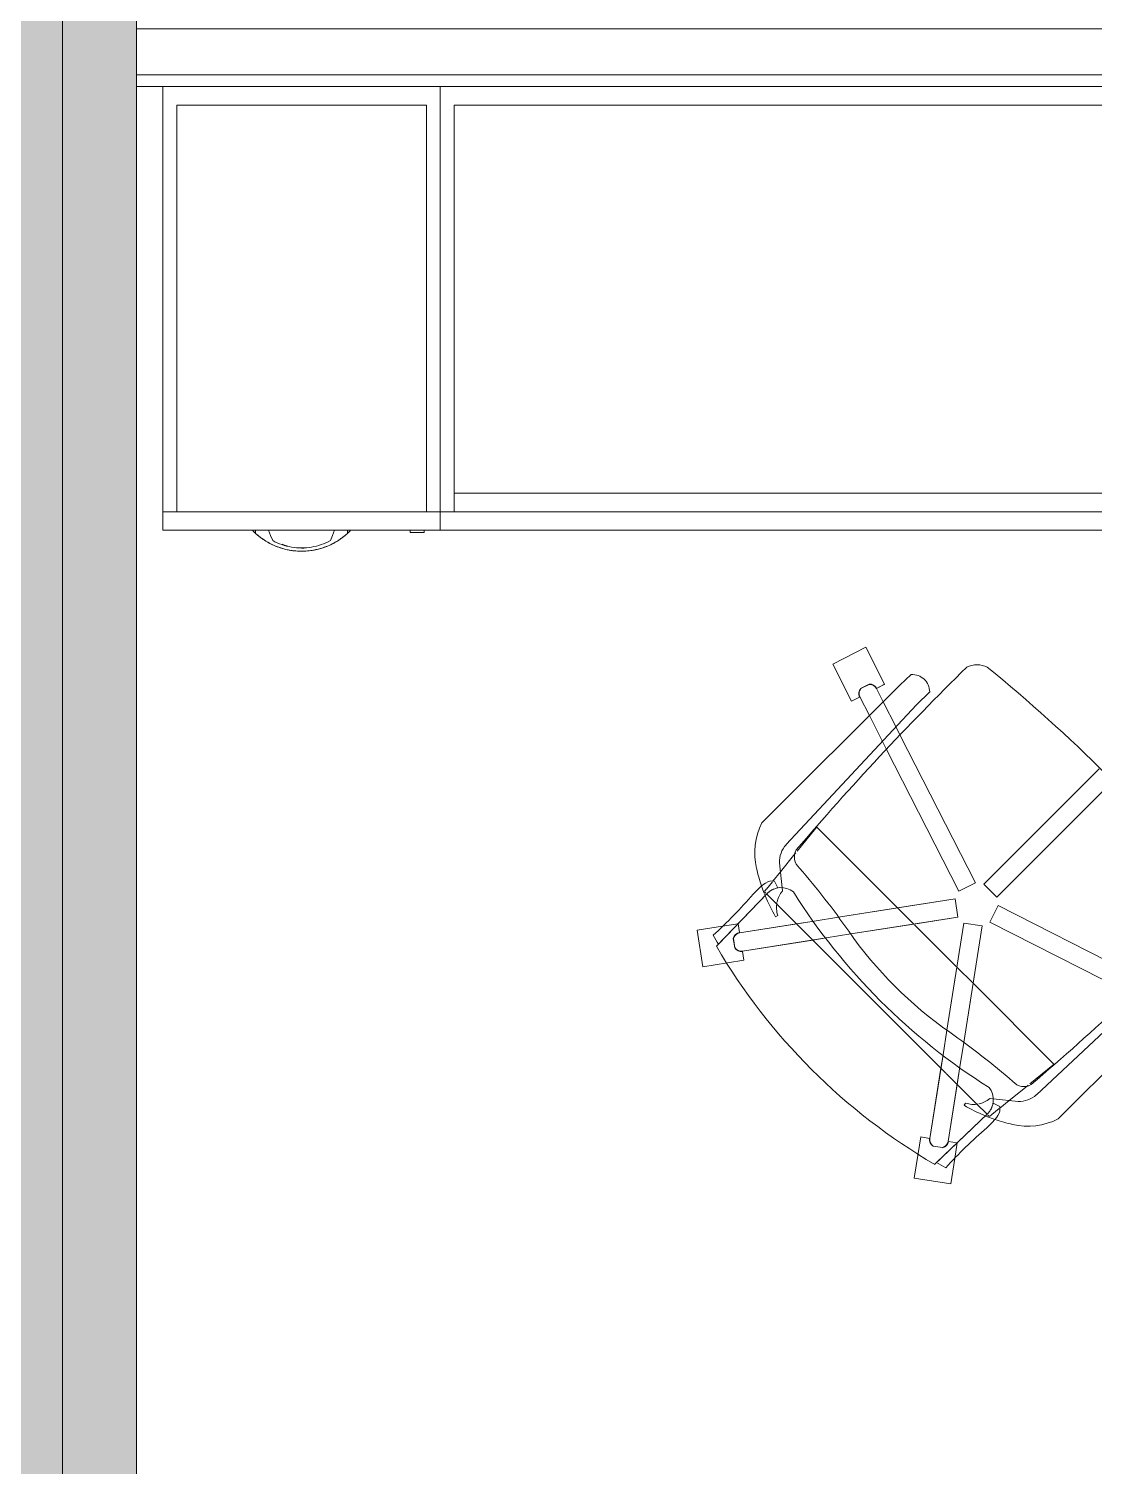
# Model space of a CAD drawing. Header units: inches. Extents: x 587 to 1284, y 1170 to 2052.
# Drawn here: x 655.3 to 712.9, y 1709.9 to 1787.6 of the extents above; entities that cross this region are included whole.
import ezdxf

# ---------------------------------------------------------------- set-up
doc = ezdxf.new("R2010")
doc.units = ezdxf.units.IN
doc.header["$MEASUREMENT"] = 0
for name, color, linetype, lineweight in [('A-DETL', 90, 'Continuous', 9), ('A-DETL-GENF', 92, 'Continuous', 9), ('A-WALL', 113, 'Continuous', 13), ('A-WALL-PATT', 111, 'Continuous', 13), ('I-FURN', 30, 'Continuous', 9), ('I-FURN-PNLS', 30, 'Continuous', 9), ('I-WALL', 2, 'Continuous', 13)]:
    doc.layers.add(name, color=color, linetype=linetype, lineweight=lineweight)

# ---------------------------------------------------------------- blocks, each defined once
blk = doc.blocks.new('Zira Wksta 12 - Type 1-7446629-Level 07  POWER _ SIGNAL')
at = {"layer": 'I-FURN'}
for p, q in [((-24, 94.104), (-24, 94.157)), ((-24, 94.157), (-24, 94.114)), ((-24, 94.104), (-24, 94.157)), ((-24, 94.157), (-24, 94.145)), ((-24, 94.152), (-24, 94.157)), ((-24, 94.157), (-24, 94.154)), ((-24, 94.154), (-24, 94.114)), ((-24, 94.104), (-24, 94.152)), ((-24, 94.145), (-24, 94.114)), ((-24, 94.114), (-24, 94.012)), ((-24, 94.114), (-24, 94.012)), ((-24, 94.114), (-24, 94.012)), ((-24, 94.012), (-24, 94.104)), ((-24, 94.012), (-24, 94.104)), ((-24, 94.012), (-24, 94.104)), ((-24.173, 93.98), (-24, 93.98)), ((-24.173, 93.98), (-24, 93.98)), ((-24.173, 93.98), (-24, 93.98)), ((-24, 93.987), (-24.167, 93.987)), ((-24, 93.987), (-24.167, 93.987)), ((-24, 93.987), (-24.167, 93.987)), ((-24, 93.98), (-24, 94.012)), ((-24, 94.012), (-24, 93.987)), ((-24, 93.98), (-24, 94.012)), ((-24, 94.012), (-24, 93.987)), ((-24, 93.98), (-24, 94.012)), ((-24, 94.012), (-24, 93.987)), ((-24, 93.98), (-24, 93.291)), ((-24, 93.639), (-24, 93.98)), ((-24, 93.98), (-24, 93.636)), ((-24, 93.639), (-24, 93.98)), ((-24, 93.98), (-24, 93.291)), ((-24, 93.639), (-24, 93.98)), ((-24, 93.291), (-24, 93.636)), ((-24, 93.636), (-24, 93.291)), ((-24, 93.291), (-24, 93.636)), ((-24, 93.291), (-24, 93.636)), ((-24.561, 93.059), (-24.281, 93.175)), ((-24.561, 93.059), (-24.281, 93.175)), ((-24.561, 93.059), (-24.281, 93.175)), ((-24.281, 93.175), (-24, 93.291)), ((-24.281, 93.175), (-24, 93.291)), ((-24.281, 93.175), (-24, 93.291)), ((-24.281, 89.825), (-24.561, 89.941)), ((-24.281, 89.825), (-24.561, 89.941)), ((-24.281, 89.825), (-24.561, 89.941)), ((-24, 89.709), (-24.281, 89.825)), ((-24, 89.709), (-24.281, 89.825)), ((-24, 89.709), (-24.281, 89.825)), ((-24, 89.364), (-24, 89.709)), ((-24, 89.709), (-24, 89.02)), ((-24, 89.364), (-24, 89.709)), ((-24, 89.709), (-24, 89.02)), ((-24, 89.364), (-24, 89.709)), ((-24, 89.709), (-24, 89.02)), ((-24, 89.02), (-24.173, 89.02)), ((-24, 89.02), (-24.173, 89.02)), ((-24, 89.02), (-24.173, 89.02)), ((-24.167, 89.013), (-24, 89.013)), ((-24.167, 89.013), (-24, 89.013)), ((-24.167, 89.013), (-24, 89.013)), ((-24, 89.02), (-24, 89.361)), ((-24, 89.02), (-24, 89.361)), ((-24, 89.02), (-24, 89.361)), ((-24, 88.988), (-24, 89.02)), ((-24, 88.988), (-24, 89.02)), ((-24, 88.988), (-24, 89.02)), ((-24, 89.013), (-24, 88.988)), ((-24, 89.013), (-24, 88.988)), ((-24, 89.013), (-24, 88.988)), ((-24, 88.988), (-24, 88.886)), ((-24, 88.896), (-24, 88.988)), ((-24, 88.988), (-24, 88.886)), ((-24, 88.896), (-24, 88.988)), ((-24, 88.988), (-24, 88.886)), ((-24, 88.941), (-24, 88.988)), ((-24, 88.896), (-24, 88.941)), ((-24, 88.843), (-24, 88.896)), ((-24, 88.843), (-24, 88.896)), ((-24, 88.843), (-24, 88.896)), ((-24, 88.886), (-24, 88.843)), ((-24, 88.886), (-24, 88.843)), ((-24, 88.886), (-24, 88.843)), ((-45.633, 70.112), (-47.609, 69.799)), ((-45.633, 70.112), (-47.609, 69.799)), ((-45.415, 68.734), (-45.633, 70.112)), ((-45.415, 68.734), (-45.633, 70.112)), ((-47.609, 69.799), (-47.399, 68.471)), ((-47.609, 69.799), (-47.399, 68.471)), ((-47.399, 68.471), (-47.257, 67.577)), ((-47.399, 68.471), (-47.257, 67.577)), ((-43.651, 66.325), (-46.501, 69.06)), ((-46.394, 68.957), (-43.651, 66.325)), ((-45.281, 67.89), (-45.415, 68.734)), ((-45.281, 67.89), (-45.415, 68.734)), ((-47.257, 67.577), (-46.78, 67.652)), ((-47.257, 67.577), (-46.78, 67.652)), ((-46.763, 67.655), (-46.161, 63.855)), ((-46.763, 67.655), (-46.047, 63.134)), ((-46.583, 68.074), (-46.075, 68.154)), ((-46.583, 68.074), (-46.075, 68.154)), ((-46.081, 68.143), (-46.575, 68.065)), ((-46.081, 68.143), (-46.575, 68.065)), ((-45.287, 64.729), (-45.775, 67.812)), ((-45.137, 63.781), (-45.775, 67.812)), ((-45.759, 67.814), (-45.282, 67.89)), ((-45.759, 67.814), (-45.282, 67.89)), ((-43.686, 66.33), (-44.221, 65.795)), ((-43.573, 66.443), (-43.625, 66.391)), ((-43.412, 66.366), (-43.543, 66.473)), ((-43.008, 66.039), (-43.404, 66.36)), ((-32.372, 59.148), (-39.824, 66.601)), ((-44.221, 65.795), (-45.287, 64.729)), ((-44.911, 65.864), (-44.829, 65.748)), ((-43.495, 65.495), (-43.337, 65.512)), ((-43.344, 65.751), (-42.982, 65.92)), ((-43.337, 65.512), (-41.988, 65.655)), ((-42.471, 65.604), (-42.972, 66.01)), ((-41.503, 64.82), (-42.471, 65.604)), ((-45.287, 64.729), (-46.161, 63.855)), ((-45.137, 63.781), (-45.287, 64.729)), ((-41.444, 64.772), (-41.503, 64.82)), ((-40.105, 63.688), (-41.358, 64.703)), ((-41.002, 65.293), (-33.448, 58.237)), ((-46.161, 63.855), (-53.093, 56.923)), ((-46.161, 63.855), (-46.047, 63.134)), ((-44.93, 62.472), (-45.137, 63.781)), ((-44.93, 62.472), (-45.137, 63.781)), ((-46.047, 63.134), (-45.835, 61.796)), ((-46.047, 63.134), (-45.835, 61.796)), ((-44.422, 59.265), (-40.049, 63.638)), ((-40.046, 63.641), (-40.105, 63.688)), ((-44.422, 59.265), (-44.93, 62.472)), ((-43.93, 56.159), (-44.93, 62.472)), ((-31.233, 62.774), (-33.237, 61.753)), ((-31.233, 62.774), (-33.237, 61.753)), ((-30.325, 60.992), (-31.233, 62.774)), ((-30.325, 60.992), (-31.233, 62.774)), ((-45.835, 61.796), (-45.296, 58.391)), ((-45.835, 61.796), (-44.917, 56.003)), ((-33.237, 61.753), (-33.018, 61.323)), ((-33.237, 61.753), (-33.018, 61.323)), ((-34.018, 60.794), (-35.421, 60.079)), ((-34.018, 60.794), (-35.421, 60.079)), ((-33.01, 61.308), (-34.018, 60.794)), ((-33.01, 61.308), (-34.018, 60.794)), ((-32.336, 60.809), (-32.563, 61.255)), ((-32.336, 60.809), (-32.563, 61.255)), ((-32.557, 61.266), (-32.323, 60.808)), ((-32.557, 61.266), (-32.323, 60.808)), ((-32.329, 59.971), (-30.325, 60.992)), ((-32.329, 59.971), (-30.325, 60.992)), ((-35.421, 60.079), (-35.851, 59.86)), ((-35.421, 60.079), (-35.851, 59.86)), ((-34.643, 59.353), (-33.274, 60.051)), ((-34.643, 59.353), (-33.274, 60.051)), ((-33.274, 60.051), (-32.556, 60.416)), ((-33.274, 60.051), (-32.556, 60.416)), ((-32.549, 60.401), (-32.338, 59.987)), ((-32.549, 60.401), (-32.329, 59.971)), ((-32.338, 59.987), (-32.329, 59.971)), ((-45.296, 58.391), (-44.422, 59.265)), ((-43.93, 56.159), (-44.422, 59.265)), ((-35.851, 59.86), (-43.522, 55.951)), ((-35.851, 59.86), (-43.522, 55.951)), ((-43.068, 55.06), (-35.095, 59.123)), ((-43.068, 55.06), (-35.095, 59.123)), ((-35.095, 59.123), (-34.643, 59.353)), ((-35.095, 59.123), (-34.643, 59.353)), ((-31.802, 58.537), (-32.372, 59.148)), ((-59.037, 58.371), (-59.35, 56.395)), ((-59.037, 58.371), (-59.35, 56.395)), ((-57.709, 58.16), (-59.037, 58.371)), ((-57.709, 58.16), (-59.037, 58.371)), ((-47.593, 56.094), (-45.332, 58.354)), ((-45.296, 58.391), (-44.917, 56.003)), ((-56.815, 58.019), (-57.709, 58.16)), ((-56.815, 58.019), (-57.709, 58.16)), ((-56.891, 57.542), (-56.815, 58.019)), ((-56.891, 57.542), (-56.815, 58.019)), ((-33.448, 58.237), (-32.741, 57.53)), ((-58.298, 57.263), (-55.563, 54.413)), ((-55.563, 54.413), (-58.195, 57.155)), ((-57.392, 56.837), (-57.312, 57.345)), ((-57.392, 56.837), (-57.312, 57.345)), ((-57.303, 57.337), (-57.381, 56.843)), ((-57.303, 57.337), (-57.381, 56.843)), ((-53.093, 56.923), (-56.893, 57.525)), ((-52.373, 56.809), (-56.893, 57.525)), ((-53.093, 56.923), (-53.362, 56.654)), ((-52.373, 56.809), (-53.093, 56.923)), ((-51.034, 56.597), (-52.373, 56.809)), ((-51.034, 56.597), (-52.373, 56.809)), ((-59.35, 56.395), (-57.972, 56.177)), ((-59.35, 56.395), (-57.972, 56.177)), ((-57.972, 56.177), (-57.128, 56.043)), ((-57.972, 56.177), (-57.128, 56.043)), ((-57.128, 56.044), (-57.052, 56.52)), ((-57.128, 56.044), (-57.052, 56.52)), ((-57.05, 56.537), (-53.967, 56.049)), ((-57.05, 56.537), (-53.02, 55.899)), ((-53.967, 56.049), (-55.033, 54.983)), ((-53.382, 56.634), (-53.967, 56.049)), ((-53.967, 56.049), (-53.02, 55.899)), ((-47.629, 56.058), (-51.034, 56.597)), ((-45.241, 55.679), (-51.034, 56.597)), ((-48.503, 55.184), (-47.629, 56.058)), ((-45.241, 55.679), (-47.629, 56.058)), ((-44.917, 56.003), (-43.93, 56.159)), ((-44.917, 56.003), (-43.93, 56.159)), ((-54.986, 55.591), (-55.102, 55.672)), ((-53.02, 55.899), (-51.71, 55.691)), ((-53.02, 55.899), (-51.71, 55.691)), ((-51.71, 55.691), (-48.503, 55.184)), ((-51.71, 55.691), (-45.397, 54.692)), ((-45.397, 54.692), (-45.241, 55.679)), ((-45.397, 54.692), (-45.241, 55.679)), ((-43.522, 55.951), (-43.068, 55.06)), ((-43.522, 55.951), (-43.068, 55.06)), ((-55.033, 54.983), (-55.569, 54.447)), ((-52.876, 50.811), (-48.503, 55.184)), ((-48.503, 55.184), (-45.397, 54.692)), ((-43.14, 54.609), (-43.847, 53.902)), ((-43.14, 54.609), (-43.847, 53.902)), ((-36.897, 48.366), (-43.14, 54.609)), ((-36.897, 48.366), (-43.14, 54.609)), ((-55.711, 54.305), (-55.605, 54.174)), ((-55.629, 54.387), (-55.681, 54.335)), ((-55.598, 54.166), (-55.277, 53.769)), ((-55.248, 53.734), (-54.842, 53.233)), ((-55.158, 53.744), (-54.99, 54.106)), ((-54.894, 52.75), (-54.75, 54.098)), ((-54.75, 54.098), (-54.734, 54.257)), ((-45.19, 54.284), (-49.098, 46.613)), ((-45.19, 54.284), (-49.098, 46.613)), ((-48.361, 45.856), (-44.299, 53.83)), ((-48.361, 45.856), (-44.299, 53.83)), ((-44.299, 53.83), (-45.19, 54.284)), ((-44.299, 53.83), (-45.19, 54.284)), ((-43.847, 53.902), (-37.604, 47.658)), ((-43.847, 53.902), (-37.604, 47.658)), ((-54.842, 53.233), (-54.058, 52.265)), ((-54.058, 52.265), (-54.01, 52.205)), ((-53.941, 52.12), (-52.927, 50.867)), ((-47.475, 44.21), (-54.531, 51.764)), ((-55.839, 50.586), (-48.386, 43.133)), ((-52.927, 50.867), (-52.879, 50.808))]:
    blk.add_line(p, q, dxfattribs=at)
at = {"layer": 'I-FURN', "flags": 128}
for points in [[(-24, 93.291), (-24.281, 93.175), (-24.561, 93.059)], [(-24, 93.291), (-24.281, 93.175), (-24.561, 93.059)], [(-24, 93.291), (-24.281, 93.175), (-24.561, 93.059)], [(-24.561, 89.941), (-24.281, 89.825), (-24, 89.709)], [(-24.561, 89.941), (-24.281, 89.825), (-24, 89.709)], [(-24.561, 89.941), (-24.281, 89.825), (-24, 89.709)]]:
    blk.add_lwpolyline(points, dxfattribs=at)
at = {"layer": 'I-FURN'}
for centre, radius, start, end in [((-21.447, 91.5), 3.685, 137.02895, 137.70289), ((-21.447, 91.5), 3.685, 137.02895, 137.70289), ((-21.447, 91.5), 3.685, 137.02895, 137.70289), ((-21.447, 91.5), 3.685, 137.03852, 137.56704), ((-21.447, 91.5), 3.685, 137.03852, 137.56704), ((-21.447, 91.5), 3.685, 137.03852, 137.56704), ((-21.447, 91.5), 3.685, 222.29711, 222.97105), ((-21.447, 91.5), 3.685, 222.29711, 222.97105), ((-21.447, 91.5), 3.685, 222.29711, 222.97105), ((-21.447, 91.5), 3.685, 222.43296, 222.96148), ((-21.447, 91.5), 3.685, 222.43296, 222.96148), ((-21.447, 91.5), 3.685, 222.43296, 222.96148), ((-29.599, 40.358), 33.165, 119.44776, 120.42343), ((-25.848, 87.609), 27.198, 222.48818, 229.01435), ((-29.906, 40.669), 32.885, 120.30746, 149.69597), ((-46.379, 67.722), 0.407, 120.16515, 189.83485), ((-46.379, 67.722), 0.407, 120.16515, 189.83485), ((-46.362, 67.719), 0.406, 121.61986, 189), ((-46.362, 67.719), 0.406, 162.04795, 189), ((-46.362, 67.719), 0.406, 121.61986, 162.04795), ((-46.177, 67.748), 0.406, 62.90411, 76.38014), ((-46.177, 67.748), 0.406, 9, 76.38014), ((-46.161, 67.756), 0.407, 8.16515, 77.83485), ((-46.161, 67.756), 0.407, 8.16515, 77.83485), ((-46.177, 67.748), 0.406, 9, 62.90411), ((-46.139, 64.255), 3.739, 35.09358, 49.01435), ((-40.114, 57.534), 9.612, 103.04781, 108.99641), ((-41.464, 63.358), 3.634, 63.17893, 103.04781), ((-40.114, 57.534), 9.612, 112.2631, 119.93341), ((-40.114, 57.534), 9.612, 111.63933, 112.07299), ((-44.381, 65.565), 1.054, 10.20015, 46.17861), ((-44.381, 65.565), 1.054, 320.95537, 46.17861), ((-40.114, 57.534), 9.612, 108.99641, 111.49061), ((-43.581, 66.052), 0.613, 347.54268, 35.09358), ((-44.403, 64.433), 1.382, 79.01874, 107.94966), ((-44.403, 64.433), 1.382, 50.08783, 77.4248), ((-41.937, 64.271), 1.385, 47.80127, 92.10784), ((-25.52, 36.282), 33.832, 122.22846, 147.77154), ((-70.246, 97.016), 42.842, 304.97666, 310.76994), ((-41.678, 64.088), 0.763, 59.23375, 140.76625), ((-140.947, -52.03), 153.519, 44.47495, 49.52132), ((-32.965, 43.727), 22.194, 124.97666, 145.02334), ((-32.828, 60.963), 0.407, 48.16515, 117.83485), ((-32.828, 60.963), 0.407, 48.16515, 117.83485), ((-32.826, 60.946), 0.406, 90.04795, 117), ((-32.826, 60.946), 0.406, 49.61986, 117), ((-32.826, 60.946), 0.406, 49.61986, 90.04795), ((-32.741, 60.778), 0.406, 297, 4.38014), ((-32.728, 60.766), 0.407, 296.16515, 5.83485), ((-32.728, 60.766), 0.407, 296.16515, 5.83485), ((-32.741, 60.778), 0.406, 310.47603, 350.90411), ((-32.741, 60.778), 0.406, 350.90411, 4.38014), ((-32.741, 60.778), 0.406, 297, 310.47603), ((-32.756, 58.485), 0.956, 270.89014, 3.10986), ((-56.96, 57.141), 0.407, 80.16515, 149.83485), ((-56.96, 57.141), 0.407, 80.16515, 149.83485), ((-29.596, 40.361), 33.165, 149.57657, 150.55224), ((-56.995, 56.923), 0.407, 192.16515, 261.83485), ((-56.995, 56.923), 0.407, 192.16515, 261.83485), ((-56.986, 56.938), 0.406, 193.61986, 207.09589), ((-56.986, 56.938), 0.406, 193.61986, 220.57192), ((-56.957, 57.124), 0.406, 86.35539, 148.38014), ((-56.957, 57.124), 0.406, 81, 148.38014), ((-56.957, 57.124), 0.406, 81, 86.35539), ((-76.847, 36.61), 27.198, 40.98565, 47.51182), ((-56.986, 56.938), 0.406, 207.09589, 261), ((-56.986, 56.938), 0.406, 220.57192, 261), ((-86.254, 81.008), 42.842, 319.23006, 325.02334), ((-46.772, 50.876), 9.612, 150.06659, 157.53365), ((-53.671, 55.165), 1.382, 176.5158, 190.98126), ((-53.671, 55.165), 1.382, 162.05034, 176.5158), ((-32.593, 54.971), 1.314, 335.04325, 24.95675), ((-53.494, 56.9), 3.739, 220.98565, 234.90642), ((-46.772, 50.876), 9.612, 157.92701, 158.36067), ((-53.671, 55.165), 1.382, 192.5752, 205.44672), ((-53.671, 55.165), 1.382, 205.44672, 219.91217), ((-46.772, 50.876), 9.612, 161.00359, 166.95219), ((-46.772, 50.876), 9.612, 158.50939, 161.00359), ((-55.291, 54.343), 0.613, 234.90642, 282.45732), ((-54.803, 55.143), 1.054, 223.82139, 259.79985), ((-54.803, 55.143), 1.054, 223.82139, 309.04463), ((-97.293, 108.055), 84.963, 309.14745, 320.85255), ((-52.596, 52.226), 3.634, 166.95219, 206.82107), ((-53.326, 52.44), 0.763, 129.23375, 210.76625), ((-53.509, 52.699), 1.385, 177.89216, 222.19873), ((62.792, 151.709), 153.519, 220.47868, 225.52505)]:
    blk.add_arc(centre, radius, start, end, dxfattribs=at)
for points in [[(-24.055, 94.104), (-24.069, 94.089), (-24.099, 94.059), (-24.129, 94.028), (-24.144, 94.012)], [(-24.055, 94.104), (-24.069, 94.089), (-24.099, 94.059), (-24.129, 94.028), (-24.144, 94.012)], [(-24.055, 94.104), (-24.069, 94.089), (-24.099, 94.059), (-24.129, 94.028), (-24.144, 94.012)], [(-24.143, 94.012), (-24.132, 94.024), (-24.11, 94.047), (-24.077, 94.082), (-24.055, 94.103), (-24.045, 94.114)], [(-24.143, 94.012), (-24.132, 94.024), (-24.11, 94.047), (-24.077, 94.082), (-24.055, 94.103), (-24.045, 94.114)], [(-24.143, 94.012), (-24.132, 94.024), (-24.11, 94.047), (-24.077, 94.082), (-24.055, 94.103), (-24.045, 94.114)], [(-24.586, 93.431), (-24.616, 93.382), (-24.645, 93.333), (-24.672, 93.283)], [(-24.586, 93.431), (-24.616, 93.382), (-24.645, 93.333), (-24.672, 93.283)], [(-24.586, 93.431), (-24.616, 93.382), (-24.645, 93.333), (-24.672, 93.283)], [(-24.167, 93.987), (-24.303, 93.838), (-24.427, 93.678), (-24.537, 93.508)], [(-24.167, 93.987), (-24.303, 93.838), (-24.427, 93.678), (-24.537, 93.508)], [(-24.167, 93.987), (-24.303, 93.838), (-24.427, 93.678), (-24.537, 93.508)], [(-24.561, 93.059), (-24.732, 92.742), (-24.969, 92.05), (-24.969, 90.951), (-24.732, 90.259), (-24.561, 89.941)], [(-24.561, 93.059), (-24.732, 92.742), (-24.969, 92.05), (-24.969, 90.951), (-24.732, 90.259), (-24.561, 89.941)], [(-24.561, 93.059), (-24.732, 92.742), (-24.969, 92.05), (-24.969, 90.951), (-24.732, 90.259), (-24.561, 89.941)], [(-24.894, 92.802), (-24.912, 92.755), (-24.929, 92.708), (-24.945, 92.66)], [(-24.894, 92.802), (-24.912, 92.755), (-24.929, 92.708), (-24.945, 92.66)], [(-24.894, 92.802), (-24.912, 92.755), (-24.929, 92.708), (-24.945, 92.66)], [(-24.91, 92.039), (-24.88, 92.217), (-24.822, 92.387), (-24.757, 92.555)], [(-24.91, 92.039), (-24.88, 92.217), (-24.822, 92.387), (-24.757, 92.555)], [(-24.91, 92.039), (-24.88, 92.217), (-24.822, 92.387), (-24.757, 92.555)], [(-24.857, 92.898), (-24.867, 92.872), (-24.877, 92.847), (-24.887, 92.821)], [(-24.857, 92.898), (-24.867, 92.872), (-24.877, 92.847), (-24.887, 92.821)], [(-24.857, 92.898), (-24.867, 92.872), (-24.877, 92.847), (-24.887, 92.821)], [(-24.778, 92.564), (-24.719, 92.734), (-24.647, 92.9), (-24.561, 93.059)], [(-24.778, 92.564), (-24.719, 92.734), (-24.647, 92.9), (-24.561, 93.059)], [(-24.778, 92.564), (-24.719, 92.734), (-24.647, 92.9), (-24.561, 93.059)], [(-25.075, 92.144), (-25.083, 92.102), (-25.09, 92.06), (-25.096, 92.017)], [(-25.075, 92.144), (-25.083, 92.102), (-25.09, 92.06), (-25.096, 92.017)], [(-25.075, 92.144), (-25.083, 92.102), (-25.09, 92.06), (-25.096, 92.017)], [(-25.049, 92.28), (-25.056, 92.243), (-25.064, 92.207), (-25.071, 92.17)], [(-25.049, 92.28), (-25.056, 92.243), (-25.064, 92.207), (-25.071, 92.17)], [(-25.049, 92.28), (-25.056, 92.243), (-25.064, 92.207), (-25.071, 92.17)], [(-24.955, 91.5), (-24.955, 91.681), (-24.949, 91.865), (-24.91, 92.039)], [(-24.955, 91.5), (-24.955, 91.681), (-24.949, 91.865), (-24.91, 92.039)], [(-24.955, 91.5), (-24.955, 91.681), (-24.949, 91.865), (-24.91, 92.039)], [(-25.129, 91.635), (-25.133, 91.545), (-25.132, 91.455), (-25.127, 91.366)], [(-25.129, 91.635), (-25.133, 91.545), (-25.132, 91.455), (-25.127, 91.366)], [(-25.129, 91.635), (-25.133, 91.545), (-25.132, 91.455), (-25.127, 91.366)], [(-25.129, 91.365), (-25.125, 91.237), (-25.111, 91.11), (-25.092, 90.984)], [(-25.129, 91.365), (-25.125, 91.237), (-25.111, 91.11), (-25.092, 90.984)], [(-25.129, 91.365), (-25.125, 91.237), (-25.111, 91.11), (-25.092, 90.984)], [(-25.095, 90.982), (-25.089, 90.94), (-25.082, 90.898), (-25.075, 90.856)], [(-25.095, 90.982), (-25.089, 90.94), (-25.082, 90.898), (-25.075, 90.856)], [(-25.095, 90.982), (-25.089, 90.94), (-25.082, 90.898), (-25.075, 90.856)], [(-24.91, 90.961), (-24.94, 91.139), (-24.965, 91.322), (-24.971, 91.504)], [(-24.91, 90.961), (-24.94, 91.139), (-24.965, 91.322), (-24.971, 91.504)], [(-24.91, 90.961), (-24.94, 91.139), (-24.965, 91.322), (-24.971, 91.504)], [(-25.07, 90.829), (-25.064, 90.793), (-25.056, 90.756), (-25.048, 90.72)], [(-25.07, 90.829), (-25.064, 90.793), (-25.056, 90.756), (-25.048, 90.72)], [(-25.07, 90.829), (-25.064, 90.793), (-25.056, 90.756), (-25.048, 90.72)], [(-24.945, 90.34), (-24.929, 90.292), (-24.913, 90.244), (-24.896, 90.197)], [(-24.945, 90.34), (-24.929, 90.292), (-24.913, 90.244), (-24.896, 90.197)], [(-24.945, 90.34), (-24.929, 90.292), (-24.913, 90.244), (-24.896, 90.197)], [(-24.778, 90.436), (-24.836, 90.607), (-24.875, 90.782), (-24.91, 90.961)], [(-24.778, 90.436), (-24.836, 90.607), (-24.875, 90.782), (-24.91, 90.961)], [(-24.778, 90.436), (-24.836, 90.607), (-24.875, 90.782), (-24.91, 90.961)], [(-24.561, 89.941), (-24.647, 90.1), (-24.719, 90.266), (-24.778, 90.436)], [(-24.561, 89.941), (-24.647, 90.1), (-24.719, 90.266), (-24.778, 90.436)], [(-24.561, 89.941), (-24.647, 90.1), (-24.719, 90.266), (-24.778, 90.436)], [(-24.887, 90.179), (-24.877, 90.153), (-24.867, 90.127), (-24.857, 90.102)], [(-24.887, 90.179), (-24.877, 90.153), (-24.867, 90.127), (-24.857, 90.102)], [(-24.887, 90.179), (-24.877, 90.153), (-24.867, 90.127), (-24.857, 90.102)], [(-24.672, 89.717), (-24.644, 89.667), (-24.614, 89.619), (-24.582, 89.572)], [(-24.672, 89.717), (-24.644, 89.667), (-24.614, 89.619), (-24.582, 89.572)], [(-24.672, 89.717), (-24.644, 89.667), (-24.614, 89.619), (-24.582, 89.572)], [(-24.537, 89.492), (-24.427, 89.322), (-24.303, 89.162), (-24.167, 89.013)], [(-24.537, 89.492), (-24.427, 89.322), (-24.303, 89.162), (-24.167, 89.013)], [(-24.537, 89.492), (-24.427, 89.322), (-24.303, 89.162), (-24.167, 89.013)], [(-24.144, 88.988), (-24.129, 88.972), (-24.099, 88.941), (-24.069, 88.911), (-24.055, 88.896)], [(-24.144, 88.988), (-24.129, 88.972), (-24.099, 88.941), (-24.069, 88.911), (-24.055, 88.896)], [(-24.144, 88.988), (-24.129, 88.972), (-24.099, 88.941), (-24.069, 88.911), (-24.055, 88.896)], [(-24.045, 88.886), (-24.055, 88.897), (-24.077, 88.918), (-24.11, 88.953), (-24.132, 88.976), (-24.143, 88.988)], [(-24.045, 88.886), (-24.055, 88.897), (-24.077, 88.918), (-24.11, 88.953), (-24.132, 88.976), (-24.143, 88.988)], [(-24.045, 88.886), (-24.055, 88.897), (-24.077, 88.918), (-24.11, 88.953), (-24.132, 88.976), (-24.143, 88.988)]]:
    blk.add_open_spline(points, degree=3, dxfattribs=at)
for points, knots in [([(-24, 94.157), (-24.001, 94.157), (-24.002, 94.156), (-24.004, 94.153), (-24.007, 94.151), (-24.009, 94.149), (-24.012, 94.145), (-24.016, 94.142), (-24.019, 94.139), (-24.023, 94.135), (-24.027, 94.131), (-24.032, 94.127), (-24.041, 94.118), (-24.048, 94.11), (-24.055, 94.104)], [0, 0, 0, 0, 0.125, 0.1875, 0.25, 0.3125, 0.375, 0.4375, 0.5, 0.5625, 0.625, 0.6875, 0.75, 1, 1, 1, 1]), ([(-24, 94.157), (-24.001, 94.157), (-24.002, 94.156), (-24.004, 94.153), (-24.007, 94.151), (-24.009, 94.149), (-24.012, 94.145), (-24.016, 94.142), (-24.019, 94.139), (-24.023, 94.135), (-24.027, 94.131), (-24.032, 94.127), (-24.041, 94.118), (-24.048, 94.11), (-24.055, 94.104)], [0, 0, 0, 0, 0.125, 0.1875, 0.25, 0.3125, 0.375, 0.4375, 0.5, 0.5625, 0.625, 0.6875, 0.75, 1, 1, 1, 1]), ([(-24, 94.157), (-24.001, 94.157), (-24.002, 94.156), (-24.004, 94.153), (-24.007, 94.151), (-24.009, 94.149), (-24.012, 94.145), (-24.016, 94.142), (-24.019, 94.139), (-24.023, 94.135), (-24.027, 94.131), (-24.032, 94.127), (-24.041, 94.118), (-24.048, 94.11), (-24.055, 94.104)], [0, 0, 0, 0, 0.125, 0.1875, 0.25, 0.3125, 0.375, 0.4375, 0.5, 0.5625, 0.625, 0.6875, 0.75, 1, 1, 1, 1]), ([(-24.045, 94.114), (-24.039, 94.119), (-24.031, 94.127), (-24.021, 94.137), (-24.016, 94.142), (-24.012, 94.146), (-24.009, 94.149), (-24.007, 94.151), (-24.004, 94.153), (-24.003, 94.155), (-24.001, 94.156), (-24, 94.157), (-24, 94.157)], [0, 0, 0, 0, 0.25, 0.375, 0.5, 0.5625, 0.625, 0.6875, 0.75, 0.8125, 0.875, 1, 1, 1, 1]), ([(-24.045, 94.114), (-24.039, 94.119), (-24.031, 94.127), (-24.021, 94.137), (-24.016, 94.142), (-24.012, 94.146), (-24.009, 94.149), (-24.007, 94.151), (-24.004, 94.153), (-24.003, 94.155), (-24.001, 94.156), (-24, 94.157), (-24, 94.157)], [0, 0, 0, 0, 0.25, 0.375, 0.5, 0.5625, 0.625, 0.6875, 0.75, 0.8125, 0.875, 1, 1, 1, 1]), ([(-24.045, 94.114), (-24.039, 94.119), (-24.031, 94.127), (-24.021, 94.137), (-24.016, 94.142), (-24.012, 94.146), (-24.009, 94.149), (-24.007, 94.151), (-24.004, 94.153), (-24.003, 94.155), (-24.001, 94.156), (-24, 94.157), (-24, 94.157)], [0, 0, 0, 0, 0.25, 0.375, 0.5, 0.5625, 0.625, 0.6875, 0.75, 0.8125, 0.875, 1, 1, 1, 1]), ([(-24.173, 89.02), (-24.325, 89.187), (-24.598, 89.55), (-24.903, 90.161), (-25.09, 90.818), (-25.174, 91.727), (-25.004, 92.635), (-24.599, 93.45), (-24.325, 93.813), (-24.173, 93.98)], [0, 0, 0, 0, 0.125, 0.25, 0.375, 0.5, 0.75, 0.875, 1, 1, 1, 1]), ([(-24.173, 89.02), (-24.325, 89.187), (-24.598, 89.55), (-24.903, 90.161), (-25.09, 90.818), (-25.174, 91.727), (-25.004, 92.635), (-24.599, 93.45), (-24.325, 93.813), (-24.173, 93.98)], [0, 0, 0, 0, 0.125, 0.25, 0.375, 0.5, 0.75, 0.875, 1, 1, 1, 1]), ([(-24.173, 89.02), (-24.325, 89.187), (-24.598, 89.55), (-24.903, 90.161), (-25.09, 90.818), (-25.174, 91.727), (-25.004, 92.635), (-24.599, 93.45), (-24.325, 93.813), (-24.173, 93.98)], [0, 0, 0, 0, 0.125, 0.25, 0.375, 0.5, 0.75, 0.875, 1, 1, 1, 1]), ([(-24.949, 92.647), (-24.975, 92.566), (-25.011, 92.444), (-25.04, 92.321), (-25.049, 92.28)], [0.28660927, 0.28660927, 0.28660927, 0.28660927, 0.33333333, 0.3562762, 0.3562762, 0.3562762, 0.3562762]), ([(-24.949, 92.647), (-24.975, 92.566), (-25.011, 92.444), (-25.04, 92.321), (-25.049, 92.28)], [0.28660927, 0.28660927, 0.28660927, 0.28660927, 0.33333333, 0.3562762, 0.3562762, 0.3562762, 0.3562762]), ([(-24.949, 92.647), (-24.975, 92.566), (-25.011, 92.444), (-25.04, 92.321), (-25.049, 92.28)], [0.28660927, 0.28660927, 0.28660927, 0.28660927, 0.33333333, 0.3562762, 0.3562762, 0.3562762, 0.3562762]), ([(-24.672, 93.283), (-24.727, 93.183), (-24.791, 93.055), (-24.846, 92.924), (-24.856, 92.898)], [0.15936451, 0.15936451, 0.15936451, 0.15936451, 0.22222222, 0.23762024, 0.23762024, 0.23762024, 0.23762024]), ([(-24.672, 93.283), (-24.727, 93.183), (-24.791, 93.055), (-24.846, 92.924), (-24.856, 92.898)], [0.15936451, 0.15936451, 0.15936451, 0.15936451, 0.22222222, 0.23762024, 0.23762024, 0.23762024, 0.23762024]), ([(-24.672, 93.283), (-24.727, 93.183), (-24.791, 93.055), (-24.846, 92.924), (-24.856, 92.898)], [0.15936451, 0.15936451, 0.15936451, 0.15936451, 0.22222222, 0.23762024, 0.23762024, 0.23762024, 0.23762024]), ([(-25.096, 92.017), (-25.106, 91.946), (-25.12, 91.819), (-25.127, 91.692), (-25.128, 91.636)], [0.40508035, 0.40508035, 0.40508035, 0.40508035, 0.44444444, 0.47528756, 0.47528756, 0.47528756, 0.47528756]), ([(-25.096, 92.017), (-25.106, 91.946), (-25.12, 91.819), (-25.127, 91.692), (-25.128, 91.636)], [0.40508035, 0.40508035, 0.40508035, 0.40508035, 0.44444444, 0.47528756, 0.47528756, 0.47528756, 0.47528756]), ([(-25.096, 92.017), (-25.106, 91.946), (-25.12, 91.819), (-25.127, 91.692), (-25.128, 91.636)], [0.40508035, 0.40508035, 0.40508035, 0.40508035, 0.44444444, 0.47528756, 0.47528756, 0.47528756, 0.47528756]), ([(-25.048, 90.72), (-25.04, 90.679), (-25.009, 90.552), (-24.976, 90.423), (-24.95, 90.336)], [0.64373131, 0.64373131, 0.64373131, 0.64373131, 0.66666667, 0.71591001, 0.71591001, 0.71591001, 0.71591001]), ([(-25.048, 90.72), (-25.04, 90.679), (-25.009, 90.552), (-24.976, 90.423), (-24.95, 90.336)], [0.64373131, 0.64373131, 0.64373131, 0.64373131, 0.66666667, 0.71591001, 0.71591001, 0.71591001, 0.71591001]), ([(-25.048, 90.72), (-25.04, 90.679), (-25.009, 90.552), (-24.976, 90.423), (-24.95, 90.336)], [0.64373131, 0.64373131, 0.64373131, 0.64373131, 0.66666667, 0.71591001, 0.71591001, 0.71591001, 0.71591001]), ([(-24.857, 90.102), (-24.808, 89.982), (-24.751, 89.851), (-24.678, 89.729), (-24.671, 89.718)], [0.76239192, 0.76239192, 0.76239192, 0.76239192, 0.83333333, 0.84070579, 0.84070579, 0.84070579, 0.84070579]), ([(-24.857, 90.102), (-24.808, 89.982), (-24.751, 89.851), (-24.678, 89.729), (-24.671, 89.718)], [0.76239192, 0.76239192, 0.76239192, 0.76239192, 0.83333333, 0.84070579, 0.84070579, 0.84070579, 0.84070579]), ([(-24.857, 90.102), (-24.808, 89.982), (-24.751, 89.851), (-24.678, 89.729), (-24.671, 89.718)], [0.76239192, 0.76239192, 0.76239192, 0.76239192, 0.83333333, 0.84070579, 0.84070579, 0.84070579, 0.84070579]), ([(-24.055, 88.896), (-24.048, 88.89), (-24.039, 88.881), (-24.029, 88.871), (-24.023, 88.865), (-24.019, 88.861), (-24.016, 88.858), (-24.012, 88.855), (-24.009, 88.851), (-24.007, 88.849), (-24.004, 88.847), (-24.002, 88.844), (-24.001, 88.843), (-24, 88.843)], [0, 0, 0, 0, 0.25, 0.375, 0.4375, 0.5, 0.5625, 0.625, 0.6875, 0.75, 0.8125, 0.875, 1, 1, 1, 1]), ([(-24.055, 88.896), (-24.048, 88.89), (-24.039, 88.881), (-24.029, 88.871), (-24.023, 88.865), (-24.019, 88.861), (-24.016, 88.858), (-24.012, 88.855), (-24.009, 88.851), (-24.007, 88.849), (-24.004, 88.847), (-24.002, 88.844), (-24.001, 88.843), (-24, 88.843)], [0, 0, 0, 0, 0.25, 0.375, 0.4375, 0.5, 0.5625, 0.625, 0.6875, 0.75, 0.8125, 0.875, 1, 1, 1, 1]), ([(-24.055, 88.896), (-24.048, 88.89), (-24.039, 88.881), (-24.029, 88.871), (-24.023, 88.865), (-24.019, 88.861), (-24.016, 88.858), (-24.012, 88.855), (-24.009, 88.851), (-24.007, 88.849), (-24.004, 88.847), (-24.002, 88.844), (-24.001, 88.843), (-24, 88.843)], [0, 0, 0, 0, 0.25, 0.375, 0.4375, 0.5, 0.5625, 0.625, 0.6875, 0.75, 0.8125, 0.875, 1, 1, 1, 1]), ([(-24, 88.843), (-24, 88.843), (-24.001, 88.844), (-24.003, 88.845), (-24.004, 88.847), (-24.007, 88.849), (-24.009, 88.851), (-24.012, 88.854), (-24.015, 88.857), (-24.018, 88.86), (-24.021, 88.863), (-24.025, 88.867), (-24.032, 88.874), (-24.039, 88.881), (-24.045, 88.886)], [0, 0, 0, 0, 0.125, 0.1875, 0.25, 0.3125, 0.375, 0.4375, 0.5, 0.5625, 0.625, 0.6875, 0.75, 1, 1, 1, 1]), ([(-24, 88.843), (-24, 88.843), (-24.001, 88.844), (-24.003, 88.845), (-24.004, 88.847), (-24.007, 88.849), (-24.009, 88.851), (-24.012, 88.854), (-24.015, 88.857), (-24.018, 88.86), (-24.021, 88.863), (-24.025, 88.867), (-24.032, 88.874), (-24.039, 88.881), (-24.045, 88.886)], [0, 0, 0, 0, 0.125, 0.1875, 0.25, 0.3125, 0.375, 0.4375, 0.5, 0.5625, 0.625, 0.6875, 0.75, 1, 1, 1, 1]), ([(-24, 88.843), (-24, 88.843), (-24.001, 88.844), (-24.003, 88.845), (-24.004, 88.847), (-24.007, 88.849), (-24.009, 88.851), (-24.012, 88.854), (-24.015, 88.857), (-24.018, 88.86), (-24.021, 88.863), (-24.025, 88.867), (-24.032, 88.874), (-24.039, 88.881), (-24.045, 88.886)], [0, 0, 0, 0, 0.125, 0.1875, 0.25, 0.3125, 0.375, 0.4375, 0.5, 0.5625, 0.625, 0.6875, 0.75, 1, 1, 1, 1])]:
    blk.add_open_spline(points, degree=3, knots=knots, dxfattribs=at)
at = {"layer": 'I-FURN-PNLS'}
for p, q in [((-24, 84), (-24, 99)), ((-24, 99), (0, 99)), ((0, 99), (-24, 99)), ((-24, 99), (-24, 84)), ((-24, 84), (-24, 99)), ((-24, 99), (0, 99)), ((-24, 84), (-24, 99)), ((-24, 99), (-24, 93.98)), ((-23, 99), (-24, 99)), ((-23, 99), (-24, 99)), ((-24, 93.98), (-24, 99)), ((-24, 99), (-24, 93.98)), ((-24, 93.98), (-24, 99)), ((-24, 99), (-24, 93.98)), ((-23, 99), (-24, 99)), ((-23, 99), (-24, 99)), ((-23, 99), (-24, 99)), ((-23, 99), (-24, 99)), ((-23, 99), (-24, 99)), ((-24, 99), (-24, 93.98)), ((-24, 93.98), (-24, 99)), ((-24, 99), (-23, 99)), ((-23, 98.25), (-23, 99)), ((-23, 99), (-23, 84)), ((-23, 98.25), (-23, 99)), ((-23, 99), (-23, 98.25)), ((-23, 98.25), (-23, 99)), ((-23, 99), (-23, 98.25)), ((-23, 98.25), (-23, 99)), ((-23, 99), (-23, 84)), ((0, 99), (-23, 99)), ((-23, 99), (-23, 98.25)), ((-23, 98.25), (-23, 99)), ((-23, 99), (0, 99)), ((0, 99), (0, 84)), ((0, 84), (0, 99)), ((0, 99), (0, 84)), ((-1, 98.25), (-23, 98.25)), ((-23, 98.25), (-23, 84.75)), ((-23, 84.75), (-23, 98.25)), ((-23, 98.25), (-1, 98.25)), ((-23, 84.75), (-23, 98.25)), ((-23, 84.75), (-23, 98.25)), ((-23, 98.25), (-23, 84.75)), ((-23, 84.75), (-23, 98.25)), ((-23, 98.25), (-23, 84.75)), ((-23, 84.75), (-23, 98.25)), ((-23, 98.25), (-1, 98.25)), ((-1, 98.25), (-23, 98.25)), ((-1, 84.75), (-1, 98.25)), ((-1, 98.25), (-1, 84.75)), ((-1, 98.25), (-1, 84.75)), ((-1, 84.75), (-1, 98.25)), ((-24, 93.98), (-24, 93.291)), ((-24, 93.291), (-24, 93.98)), ((-24, 93.98), (-24, 93.291)), ((-24, 93.291), (-24, 93.98)), ((-24, 93.98), (-24, 93.291)), ((-24, 93.98), (-24, 93.291)), ((-24, 93.291), (-24, 93.98)), ((-24, 93.291), (-24, 89.709)), ((-24, 89.709), (-24, 93.291)), ((-24, 93.291), (-24, 89.709)), ((-24, 89.709), (-24, 93.291)), ((-24, 93.291), (-24, 89.709)), ((-24, 93.291), (-24, 89.709)), ((-24, 89.709), (-24, 93.291)), ((-24, 89.709), (-24, 89.02)), ((-24, 89.02), (-24, 89.709)), ((-24, 89.709), (-24, 89.02)), ((-24, 89.02), (-24, 89.709)), ((-24, 89.709), (-24, 89.02)), ((-24, 89.709), (-24, 89.02)), ((-24, 89.02), (-24, 89.709)), ((-24, 89.02), (-24, 84)), ((-24, 84), (-24, 89.02)), ((-24, 89.02), (-24, 85.515)), ((-24, 84), (-24, 89.02)), ((-24, 89.02), (-24, 84)), ((-24, 89.02), (-24, 85.515)), ((-24, 85.515), (-24, 89.02)), ((-24, 85.625), (-24.125, 85.625)), ((-24.125, 85.625), (-24.125, 85.515)), ((-24.125, 84.875), (-24.125, 85.625)), ((-24, 85.625), (-24, 84.875)), ((-24, 85.515), (-24, 85.625)), ((-24.125, 85.515), (-24.125, 84.985)), ((-24.125, 84.985), (-24.125, 84.875)), ((-24.125, 84.875), (-24, 84.875)), ((-24, 85.515), (-24, 84.985)), ((-24, 85.515), (-24, 84.985)), ((-24, 84.985), (-24, 85.515)), ((-24, 85.347), (-24, 85.515)), ((-24, 85.25), (-24, 85.347)), ((-24, 85.153), (-24, 85.25)), ((-24, 84.985), (-24, 85.153)), ((-24, 84.985), (-24, 84)), ((-24, 84.985), (-24, 84)), ((-24, 84), (-24, 84.985)), ((-24, 84.875), (-24, 84.985)), ((-23, 84.75), (-1, 84.75)), ((-1, 84.75), (-23, 84.75)), ((-23, 84), (-23, 84.75)), ((-23, 84), (-23, 84.75)), ((-23, 84.75), (-23, 84)), ((-23, 84), (-23, 84.75)), ((-23, 84.75), (-23, 84)), ((-23, 84), (-23, 84.75)), ((-1, 84.75), (-23, 84.75)), ((-23, 84.75), (-23, 84)), ((-23, 84), (-23, 84.75)), ((-23, 84.75), (-1, 84.75)), ((0, 84), (-24, 84)), ((-24, 84), (0, 84)), ((0, 84), (-24, 84)), ((-24, 84), (-23, 84)), ((-23, 84), (-24, 84)), ((-24, 84), (-23, 84)), ((-23, 84), (-24, 84)), ((-24, 84), (-23, 84)), ((-23, 84), (-24, 84)), ((-24, 84), (-23, 84)), ((-23, 84), (-24, 84)), ((-24, 36), (-24, 84)), ((-24, 84), (0, 84)), ((0, 84), (-24, 84)), ((-24, 84), (-24, 36)), ((-24, 36), (-24, 84)), ((-24, 84), (0, 84)), ((-23, 84), (-24, 84)), ((-24, 84), (-24, 36)), ((-24, 36), (-24, 84)), ((-24, 84), (-23, 84)), ((-23, 84), (0, 84)), ((0, 84), (-23, 84)), ((-23, 83.25), (-23, 84)), ((-23, 84), (-23, 83.25)), ((0, 84), (-23, 84)), ((-23, 84), (-23, 83.25)), ((-23, 83.25), (-23, 84)), ((-23, 84), (0, 84)), ((0, 84), (0, 36)), ((0, 36), (0, 84)), ((0, 84), (0, 36)), ((-23, 36.75), (-23, 83.25)), ((-23, 83.25), (-23, 36.75)), ((-22, 83.25), (-23, 83.25)), ((-22, 83.25), (-23, 83.25)), ((-1, 83.25), (-23, 83.25)), ((-23, 83.25), (-23, 36.75)), ((-23, 36.75), (-23, 83.25)), ((-23, 83.25), (-1, 83.25)), ((-23, 36.75), (-23, 83.25)), ((-23, 83.25), (-23, 36.75)), ((-23, 83.25), (-1, 83.25)), ((-1, 83.25), (-23, 83.25)), ((-22, 36.75), (-22, 83.25)), ((-22, 83.25), (-22, 36.75)), ((-1, 83.25), (-22, 83.25)), ((-1, 83.25), (-22, 83.25)), ((-22, 36.75), (-22, 83.25)), ((-22, 83.25), (-22, 36.75)), ((-1, 36.75), (-1, 83.25)), ((-1, 83.25), (-1, 36.75)), ((-1, 36.75), (-1, 83.25)), ((-1, 83.25), (-1, 36.75)), ((-1, 83.25), (-1, 36.75)), ((-1, 36.75), (-1, 83.25))]:
    blk.add_line(p, q, dxfattribs=at)

msp = doc.modelspace()

# ---------------------------------------------------------------- hatches: boundary and pattern name
at = {"layer": 'A-DETL-GENF'}
h = msp.add_hatch(color=9, dxfattribs=at)
h.paths.add_polyline_path([(655.332, 1170.395), (762.111, 1170.395), (762.111, 1234.899), (657.093, 1234.899), (657.093, 1243.274), (656.343, 1243.274), (656.343, 1244.774), (657.093, 1244.774), (657.075, 1281.024), (656.343, 1281.024), (656.343, 1282.524), (657.093, 1282.524), (657.09, 2035.5), (587.227, 2035.5), (587.227, 1170.395), (637.872, 1170.395)], flags=0)
h.paths.add_polyline_path([(861.938, 1170.395), (861.938, 1234.5), (838, 1234.5), (838, 1170.395)], flags=0)
h.paths.add_polyline_path([(1244.438, 1170.395), (1283.883, 1170.395), (1283.883, 1199), (1269.625, 1199), (1269.625, 1191.469), (1264.625, 1191.469), (1264.625, 1199), (1248, 1199), (1248, 1191.469), (1243, 1191.469), (1243, 1216), (1103, 1216), (1103, 1191.75), (1098, 1191.75), (1098, 1215.5), (1042, 1215.5), (1042, 1170.395), (1243, 1170.395)], flags=0)
h.paths.add_polyline_path([(867.438, 1170.395), (1036, 1170.395), (1036, 1234.5), (867.438, 1234.5), (867.438, 1220.946)], flags=0)
h.paths.add_polyline_path([(1248, 1202.5), (1283.883, 1202.5), (1283.883, 1234.5), (1248, 1234.5), (1248, 1232), (1247.938, 1232), (1247.938, 1216), (1248, 1216)], flags=0)
h.paths.add_polyline_path([(1101.563, 1219.5), (1244.438, 1219.5), (1244.438, 1232), (1098, 1232), (1098, 1234.5), (1042, 1234.5), (1042, 1223.5), (1098.063, 1223.5), (1098.063, 1231.75), (1101.563, 1231.75), (1101.563, 1220)], flags=0)
h.paths.add_polyline_path([(1153.26, 1305.78), (1283.883, 1305.78), (1283.883, 1348.53), (1238.5, 1348.53), (1238.5, 1352.53), (1283.883, 1352.53), (1283.883, 1754), (1133, 1754), (1133, 1352.53), (1200, 1352.53), (1200, 1348.53), (1133, 1348.53), (1133, 1305.78)], flags=0)
h.paths.add_polyline_path([(1205.125, 1757.5), (1283.883, 1757.5), (1283.883, 1978.382), (1282.892, 1979.373), (1283.245, 1979.705), (1283.4, 1979.611), (1283.635, 1979.609), (1283.702, 1979.638), (1283.644, 1979.626), (1283.497, 1979.62), (1283.342, 1979.667), (1283.222, 1979.75), (1274.903, 1988.069), (1275.61, 1988.776), (1283.883, 1980.503), (1283.883, 1993.406), (1275.682, 1989.227), (1275.228, 1990.118), (1283.883, 1994.529), (1283.883, 2035.5), (1205, 2035.5), (1205, 1829.314), (1279, 1829.314), (1279, 1828.814), (1205, 1828.818), (1205, 1757.5)], flags=0)
h.paths.add_polyline_path([(1274.088, 1894.651), (1274.088, 1894.652), (1274.75, 1894.652)], flags=0)
h.paths.add_polyline_path([(1268.519, 1975.253), (1266.737, 1976.161), (1267.759, 1978.166), (1268.186, 1977.939), (1268.147, 1977.715), (1268.204, 1977.545), (1268.258, 1977.479), (1268.704, 1977.252), (1268.935, 1977.3), (1269.056, 1977.395), (1269.133, 1977.466), (1269.541, 1977.258), (1268.704, 1975.616)], flags=0)
h.paths.add_polyline_path([(1268.702, 1977.265), (1268.241, 1977.522), (1268.171, 1977.726), (1268.204, 1977.939), (1273.56, 1988.451), (1274.451, 1987.997), (1268.984, 1977.352), (1268.898, 1977.32), (1268.704, 1977.265)], flags=0)
h.paths.add_polyline_path([(1273.353, 1988.859), (1261.562, 1990.761), (1261.49, 1990.828), (1261.369, 1991.01), (1261.498, 1991.543), (1261.7, 1991.68), (1261.935, 1991.679), (1273.509, 1989.846)], flags=0)
h.paths.add_polyline_path([(1273.833, 1990.17), (1271.995, 2001.979), (1272.044, 2002.065), (1272.232, 2002.241), (1272.701, 2002.289), (1272.918, 2002.116), (1272.998, 2001.832), (1274.82, 1990.326)], flags=0)
h.paths.add_polyline_path([(1261.622, 1990.21), (1259.4, 1990.562), (1259.713, 1992.538), (1261.935, 1992.186), (1261.857, 1991.709), (1261.658, 1991.692), (1261.498, 1991.591), (1261.437, 1991.504), (1261.385, 1990.925), (1261.447, 1990.825), (1261.636, 1990.704), (1261.694, 1990.662), (1261.622, 1990.211)], flags=0)
h.paths.add_polyline_path([(1271.493, 2001.744), (1271.141, 2003.966), (1273.117, 2004.279), (1273.468, 2002.057), (1272.991, 2001.981), (1272.918, 2002.163), (1272.753, 2002.294), (1272.6, 2002.309), (1272.116, 2002.202), (1272.026, 2002.104), (1271.965, 2001.918), (1271.945, 2001.816)], flags=0)
at = {"layer": 'A-WALL-PATT', "lineweight": 9}
h = msp.add_hatch(color=7, dxfattribs=at)
h.paths.add_polyline_path([(657.093, 1234.899), (661.093, 1234.899), (661.093, 1243.649), (657.093, 1243.649)], flags=0)
h.paths.add_polyline_path([(657.093, 1282.149), (661.093, 1282.149), (661.093, 2035.429), (657.093, 2035.429), (657.093, 1283.959)], flags=0)
h = msp.add_hatch(dxfattribs=at)
h.set_pattern_fill('FP_1', color=256, style=0, pattern_type=2)
h.set_pattern_definition([(0, (0, 0), (30.72, 7.68), [1.267, -21.773, 1.267, -21.773, -122.88]), (0, (0, 0), (30.72, 7.68), [-46.08, 1.267, -44.813, 1.267, -21.773, -53.76]), (0, (0, 0), (30.72, 7.68), [-115.2, 1.267, -14.093, 1.267, -37.133]), (120, (11.52, 3.84), (-22.011075, 22.7643), [1.267, -21.773, 1.267, -21.773, -122.88]), (120, (11.52, 3.84), (-22.011075, 22.7643), [-46.08, 1.267, -44.813, 1.267, -21.773, -53.76]), (120, (11.52, 3.84), (-22.011075, 22.7643), [-115.2, 1.267, -14.093, 1.267, -37.133]), (240, (15.36, 19.2), (-8.708925, -30.4443), [1.267, -21.773, 1.267, -21.773, -122.88]), (240, (15.36, 19.2), (-8.708925, -30.4443), [-46.08, 1.267, -44.813, 1.267, -21.773, -53.76]), (240, (15.36, 19.2), (-8.708925, -30.4443), [-115.2, 1.267, -14.093, 1.267, -37.133])])
h.paths.add_polyline_path([(674.309, 1784.5), (825.5, 1784.5), (825.5, 1785.125), (661.093, 1785.125), (661.093, 1784.5), (662.51, 1784.5)], flags=0)

# ---------------------------------------------------------------- linework, layer by layer
at = {"layer": 'A-DETL'}
msp.add_line((657.093, 1234.899), (657.093, 2035.5), dxfattribs=at)
at = {"layer": 'A-WALL', "color": 8, "lineweight": 20}
for p, q in [((657.093, 2035.429), (657.093, 1282.149)), ((661.093, 1663.688), (661.093, 1784.5))]:
    msp.add_line(p, q, dxfattribs=at)
at = {"layer": 'A-WALL'}
for p, q in [((661.093, 1788.25), (661.093, 1784.5)), ((661.093, 1787.625), (825.5, 1787.625)), ((661.093, 1785.125), (825.5, 1785.125))]:
    msp.add_line(p, q, dxfattribs=at)
at = {"layer": 'I-WALL'}
msp.add_line((661.093, 1784.5), (825.5, 1784.5), dxfattribs=at)

# ---------------------------------------------------------------- block references
at = {"layer": 'I-FURN', "rotation": 90.00000000000018}
msp.add_blockref('Zira Wksta 12 - Type 1-7446629-Level 07  POWER _ SIGNAL', (761.51, 1784.5), dxfattribs=at)

doc.saveas('drawing.dxf')
